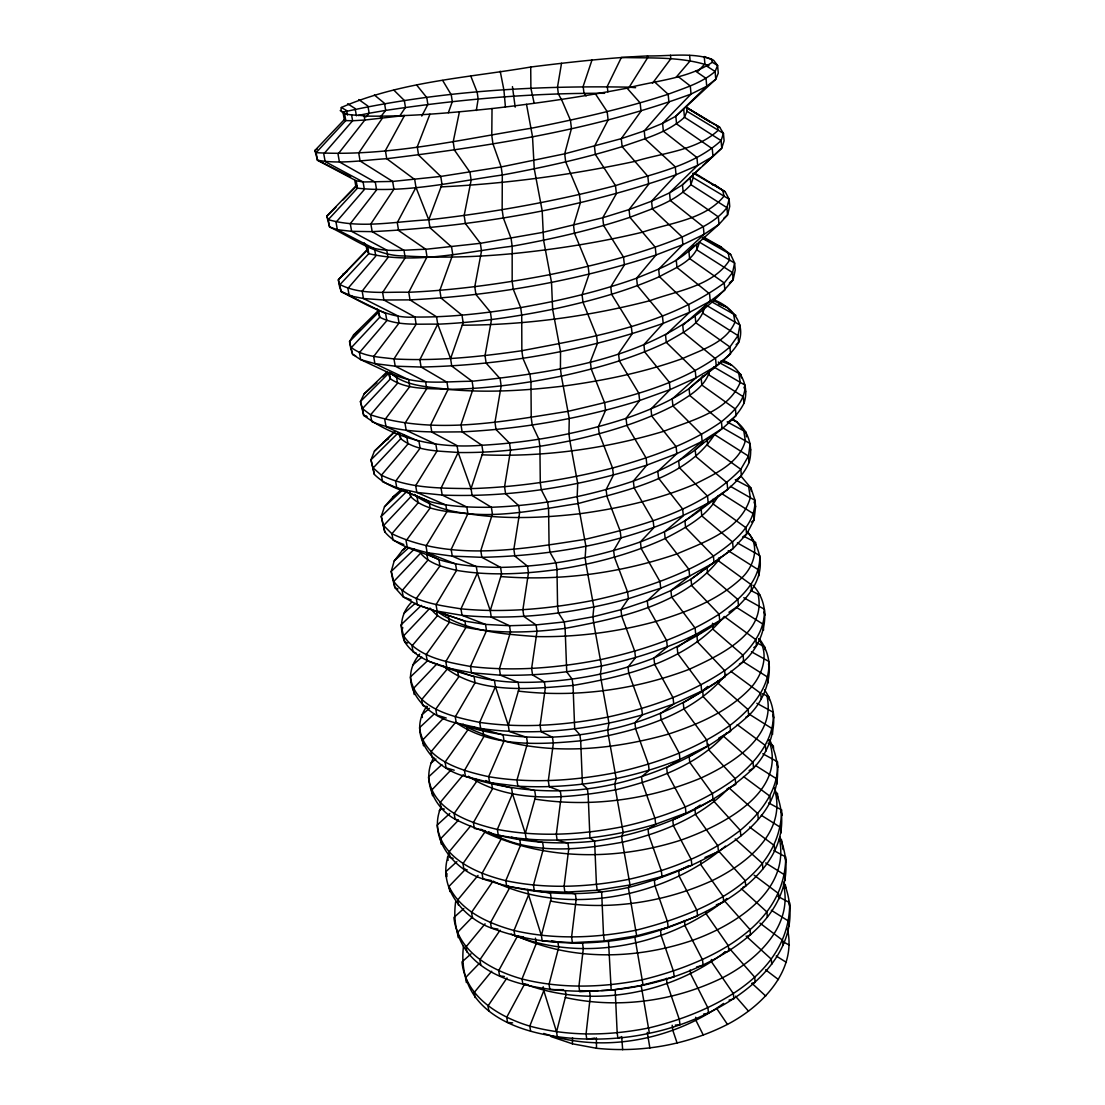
<?xml version="1.0" encoding="UTF-8"?>
<svg xmlns="http://www.w3.org/2000/svg" width="1105" height="1105" viewBox="0 0 1105 1105"><rect width="100%" height="100%" fill="white"/><g stroke="black" fill="none" stroke-linecap="round" stroke-linejoin="round"><path stroke-width="1.5" d="M492.029 108.552C449.569 113.028 406.902 116.826 364.167 116.066C359.125 114.243 338.227 117.006 341.335 107.489C400.659 81.563 467.429 77.806 530.718 67.018C569.517 62.17 608.413 57.819 647.475 55.941C668.594 56.286 690.86 52.363 711.289 58.966L712.324 62.267C687.462 78.952 655.431 80.582 627.06 88.165C582.349 96.77 537.265 103.373 492.029 108.552L491.78 135.487L492.954 143.857L501.187 166.938L502.305 175.004L502.153 209.701L503.286 217.782L511.09 238.431L512.168 246.235L512.168 281.402L513.259 289.22L520.676 307.591L521.726 315.132L521.85 350.713L522.914 358.282L529.944 374.512L530.966 381.819L531.229 417.773L532.251 425.094L538.922 439.32L539.903 446.392L540.29 482.678L541.284 489.764L547.624 502.098L548.577 508.949L549.075 545.525L550.028 552.39L556.05 562.942L556.975 569.586L557.583 606.424L558.508 613.068L564.227 621.935L565.125 628.386L566.727 671.895L572.155 679.174L573.025 685.432L574.697 728.955L579.863 734.742L580.691 740.806L582.432 784.315L587.335 788.694L588.15 794.592L589.946 838.046L594.587 841.098C652.875 832.908 710.584 808.805 753.555 768.086C773.058 747.892 781.649 714.106 764.522 689.934M463.506 945.894C452.318 1040.164 585.208 1048.079 649.381 1033.23C715.805 1020.081 816.056 963.74 783.804 882.025M455.605 901.984C443.077 995.55 582.1 999.127 643.11 985.204C708.098 971.958 812.244 918.78 779.868 836.899M448.837 854.027C436.903 885.796 462.166 917.482 491.407 928.076C536.878 945.258 587.459 946.557 634.823 937.123C699.769 922.123 811.802 871.541 774.177 787.837M441.268 806.553C427.207 837.424 453.741 869.773 482.996 878.931C529.475 894.746 580.291 897.992 628.331 887.508C690.39 871.472 809.261 823.018 769.702 739.936M426.834 706.233C405.659 736.082 435.453 769.425 465.44 776.401C513.576 792.257 565.277 795.503 614.767 783.942C663.995 772.63 711.164 749.508 748.679 715.543C768.762 696.247 777.727 662.033 759.232 638.787M419.72 654.077C394.83 683.705 425.163 716.717 456.282 722.919C504.75 740.682 557.693 740.806 607.695 729.88C658.041 719.396 704.617 694.52 743.665 661.467C764.909 642.848 773.707 607.349 752.892 585.18M462.871 966.806L463.175 963.588M411.599 602.197C400.908 612.819 398.822 628.262 404.692 641.825C413.988 656.577 431.005 662.793 446.862 667.834C469.694 676.55 493.673 681.813 518.162 682.324C564.434 683.014 610.72 674.616 653.925 658.083C695.888 637.226 795.6 591.327 747.436 531.823M787.243 928.214C797.52 970.508 761.967 1006.393 727.463 1024.39C687.31 1044.888 641.287 1052.941 596.52 1048.272L596.355 1037.802M741.635 476.918L750.958 488.023L755.047 500.385L755.571 506.601L754.024 520.054L746.579 534.157L733.181 548.508L690.998 579.2L670.901 590.567L647.268 600.858L620.941 609.711L592.888 616.825L564.227 621.935L536.063 624.919L509.502 625.72L485.523 624.408L464.943 621.12L417.386 604.849L403.215 596.88L394.872 587.611L392.303 577.473L391.211 571.451L394.209 560.926L402.4 550.318L406.239 546.947M447 873.654L446.586 876.983L445.66 871.859L456.904 861.638M401.543 489.266L392.938 497.029L384.471 506.794L381.239 516.422L384.775 531.837C398.173 548.08 420.798 550.884 438.892 559.586C458.81 565.94 479.805 567.183 500.579 567.39C548.177 566.492 595.554 557.804 640.417 541.892C661.895 533.605 683.014 523.811 701.164 509.419C718.706 495.772 739.701 483.838 749.038 462.594C753.928 446.351 747.684 427.483 732.505 419.196M394.388 431.875L374.443 451.13L370.976 459.804L374.374 474.418C388.974 489.114 410.991 492.291 429.085 501.394C449.39 506.822 470.495 507.471 491.38 507.264C539.654 505.496 587.625 496.642 633.345 481.089C655.058 473.078 676.481 463.727 695.211 449.928C711.965 435.177 733.375 423.961 743.9 403.435C750.074 385.99 740.115 366.943 723.153 360.437M476.31 110.514L478.147 99.105L477.18 92.281L470.647 75.72M433.837 757.408C421.115 779.287 433.975 807.81 455.122 819.219C497.761 840.725 547.486 846.209 594.587 841.098L596.438 884.511L597.239 890.243L601.645 892.025L603.537 935.383L604.325 940.949L608.51 941.543L611.203 990.232L643.11 985.204L634.823 937.123L636.673 935.797L668.18 927.357L667.503 921.777L655.016 885.975L654.326 880.395L662.019 876.527L691.882 865.229L691.233 859.51L673.415 825.725L672.752 819.993L713.029 799.606L712.421 793.749L689.782 762.409L689.133 756.538L695.943 752.091M561.533 63.275L557.514 87.019L558.343 93.856L561.533 99.781M459.418 111.867L453.202 141.758L454.431 150.073L469.97 172.214L471.144 180.226L464.169 215.475L465.371 223.514L480.357 243.321L481.49 251.07L474.777 286.72L475.937 294.496L490.399 312.107L491.49 319.621L485.026 355.617L486.145 363.131L500.123 378.684L501.173 385.963L494.957 422.262L496.035 429.541L509.529 443.16L510.565 450.205L504.557 486.794L505.607 493.825L518.659 505.634L519.654 512.458L513.853 549.282L514.875 556.105L527.499 566.188L528.466 572.804L522.872 609.836L523.853 616.452L536.063 624.919L537.002 631.328L531.615 668.539L532.569 674.948L544.392 681.896L545.304 688.125L540.083 725.488L541.022 731.703L552.459 737.215L553.343 743.264L548.315 780.738L549.213 786.774L560.304 790.931L561.16 796.802L556.298 834.386L557.169 840.256L567.929 843.115L568.757 848.82L564.061 886.486L564.904 892.191L575.332 893.835L576.147 899.387L571.589 937.109L572.418 942.648L582.528 943.159L583.316 948.546L578.923 986.323L579.724 991.71L598.081 990.646M709.88 370.065C705.667 387.745 687.061 396.944 672.931 405.963C640.555 422.718 605.319 432.994 569.862 440.867C533.121 448.34 495.703 453.064 458.161 452.511C438.809 450.785 416.585 451.738 400.756 438.671L398.491 432.608L370.976 459.804L374.374 474.418M401.971 630.817L402.759 627.543M704.824 306.057C701.454 324.884 680.998 333.461 666.287 342.329C633.027 358.296 597.308 368.241 561.381 376.142C524.088 383.711 486.2 388.849 448.105 389.361C428.837 388.187 407.165 390.148 390.41 378.849L388.283 373.67L360.41 401.543L363.669 415.314C397.358 440.633 440.536 448.575 481.904 445.26C530.842 442.553 579.434 433.533 626.052 418.367C648.013 410.646 669.754 401.764 689.092 388.615C705.128 372.799 726.689 362.095 738.623 342.495C746.497 323.005 730.571 305.671 712.974 299.524M596.52 1048.272L572.404 1043.797L572.542 1037.788M557.362 1037.056L556.547 1031.849L565.981 994.901L565.373 990.978M703.415 630.568L696.91 635.776L697.545 641.964L724.631 670.611L725.225 676.785L683.235 702.821L683.898 708.858L706.799 740.129L707.435 746.165L679.976 759.328L666.66 767.574L667.337 773.472L685.349 807.161L686.012 813.045L655.693 824.206L648.041 829.344L648.746 835.09L661.329 870.781L662.019 876.527L630.057 884.967L628.331 887.508L636.673 935.797L604.325 940.949L572.418 942.648L542.237 940.935L541.367 935.438L551.229 898.448L550.373 892.937L506.725 886.293L505.8 880.685L520.635 845.049L519.737 839.413L511.491 837.176M526.519 104.353L532.513 136.606L534.254 168.83L542.182 210.737L543.591 240.241L551.519 282.369L552.638 309.303L560.539 351.625L560.428 368.821L561.381 376.142L569.268 418.615L568.937 433.782L569.862 440.867L577.722 483.465L577.169 496.698L578.067 503.576L585.912 546.257L585.153 557.693L586.023 564.351L593.841 607.101L592.888 616.825L593.744 623.289L601.521 666.08L600.402 674.188L601.231 680.459L608.979 723.278L607.695 729.88L608.482 735.958L616.217 778.776L614.767 783.942L615.54 789.854L623.234 832.645L621.645 836.457L622.391 842.203L630.057 884.967L597.239 890.243L564.904 892.191L534.35 890.81L533.453 885.16L543.536 848.184L542.666 842.521L526.229 839.248L525.317 833.432L535.621 796.484L534.737 790.655L517.872 786.18L489.626 782.63L488.645 776.691L504.073 740.972L503.12 735.018L480.703 728.499L456.282 722.919L455.246 716.869L475.067 682.724L474.073 676.661L459.155 671.509M701.164 509.419L701.813 515.924L732.587 542.03L733.181 548.508L690.998 579.2L691.661 585.567L719.106 614.2L719.728 620.554L695.749 634.45L677.158 647.516L677.848 653.746L701.026 684.92L701.675 691.136L673.746 703.996L660.389 713.623L661.094 719.7L679.285 753.265L679.976 759.328C628.676 779.743 573.039 789.232 517.872 786.18L516.933 780.185L527.486 743.278L526.574 737.27L509.281 731.51L508.3 725.35L519.101 688.512L518.162 682.324L500.413 675.21L471.504 672.765L446.862 667.834L445.798 661.619L465.965 627.378L464.943 621.12L417.386 604.849L416.267 598.537L439.97 565.953L438.892 559.586L426.806 553.854L427.884 560.138L402.11 590.65L403.215 596.88L411.115 599.918M703.484 442.18L695.211 449.928L695.888 456.627L727.09 482.802L727.712 489.474L708.195 502.941L684.92 520.938L685.611 527.499L713.402 556.091L714.051 562.638L689.644 576.037L670.901 590.567L671.605 596.976L695.086 628.054L695.749 634.45C635.154 663.47 567.431 676.453 500.413 675.21L499.419 668.843L510.482 632.088L509.502 625.72L491.283 617.17L490.247 610.609L501.587 573.965L500.579 567.39L481.863 557.321L452.276 556.133L427.138 552.68L407.248 547.251L406.101 540.746L430.19 507.941L429.085 501.394L382.579 481.78L381.391 475.191L373.2 467.94L400.756 438.671L399.913 433.754M706.606 305.422L739.949 325.022L738.016 335.616L729.922 346.97L730.543 353.959L689.092 388.615L689.769 395.521L721.427 421.751L722.076 428.616L702.172 441.378L678.663 460.896L679.368 467.65L707.532 496.186L708.195 502.941C639.27 540.594 559.793 555.553 481.863 557.321L480.799 550.566L492.416 514.046L491.38 507.264L472.153 495.593L471.048 488.603L482.968 452.249L481.904 445.26L462.125 431.862C431.903 432.041 400.272 433.367 371.791 421.627L370.576 414.831L362.468 408.629L360.41 401.543L364.139 393.877L387.344 371.501M591.976 60.057L583.164 86.356L583.979 93.234L586.092 95.942M692.849 173.333L693.249 177.698L690.86 184.673C674.989 202.174 651.19 208.914 629.905 217.326C591.507 230.102 551.975 239.094 512.168 246.235C465.108 251.871 415.784 264.578 368.78 253.68L366.957 250.49L365.976 244.84M703.678 237.105L721.192 247.106L730.681 254.509L734.604 263.059L735.212 270.034L733.168 279.703C670.721 356.846 564.669 371.059 472.111 381.266L451.765 366.059L450.591 358.614L463.147 322.646L462.001 315.201L441.061 298.06L439.859 290.366L452.746 254.647L451.572 246.954L429.997 227.768L428.754 219.812L415.963 187.38L414.707 179.507L386.736 158.706C363.78 160.032 340.34 164.383 317.48 160.211L314.897 150.473L344.29 119.63L342.992 112.13L340.216 110.583M448.354 112.738L452.29 101.674L451.268 94.823L442.677 80.472M354.788 180.239L355.796 186.068L326.79 216.11L328.24 219.646C360.769 228.97 395.59 221.442 428.754 219.812L442 184.383L440.771 176.427L418.56 155.059L417.262 146.827L429.914 114.202M543.204 986.779L543.812 990.674L529.778 1026.117L530.621 1031.269M527.707 889.456L528.577 894.926L514.005 930.507L514.916 935.963L523.466 936.86M686.592 106.798L687.006 111.301L684.478 117.282C667.227 133.083 643.607 138.857 622.143 146.661C582.86 158.692 542.693 167.559 502.305 175.004C454.528 181.717 405.839 193.389 357.454 188.182L355.796 186.068M472.581 726.62L482.94 730.612L483.907 736.51L464.445 770.544L465.44 776.401L511.546 787.962L512.471 793.749L497.347 829.427L498.3 835.2C550.649 845.104 604.905 839.248 655.693 824.206L654.975 818.294L642.281 782.741L641.549 776.829L649.16 770.337L648.428 764.259L635.637 728.844L634.892 722.753L642.447 714.852L673.746 703.996L673.056 697.752L654.657 664.34L653.925 658.083L667.337 646.991L666.619 640.541L648.027 607.308L647.268 600.858L660.735 588.219L689.644 576.037L688.954 569.434L665.182 538.494L664.464 531.892L683.346 515.814L682.628 509.004L658.566 478.216L657.82 471.393L676.84 453.685L702.172 441.378L701.482 434.417L672.931 405.963L672.199 398.988L695.943 377.882L716.247 365.879L715.598 358.78L683.484 332.508L682.766 325.395L710.253 301.14L724.866 290.159L724.231 282.949L732.56 272.604L734.604 263.059L699.313 242.106C695.542 260.946 674.285 268.225 659.436 276.664C625.278 291.748 589.048 301.389 552.638 309.303C514.75 316.983 476.379 322.55 437.732 324.193C418.491 323.668 397.441 326.403 379.761 317.218L377.067 308.889M378.352 310.533L353.545 334.967L349.539 341.556L350.755 348.31L352.647 354.415L360.672 359.622L374.913 363.628L408.574 379.623L409.748 386.584L384.802 419.803L386.032 426.723L418.988 441.434L420.121 448.188L395.618 481.2L396.792 487.899L416.834 492.429L445.854 504.999L446.945 511.643L426.019 546.077L427.138 552.68L455.536 563.923L456.6 570.36L436.047 604.711L437.152 611.12L462.042 615.333L485.523 624.408L486.518 630.72L470.468 666.467L471.504 672.765L494.446 680.514L495.427 686.647L479.694 722.394L480.703 728.499C534.806 736.275 590.098 729.645 642.447 714.852L641.687 708.581L628.786 673.346L628.013 667.075L635.527 657.668L634.74 651.204L621.742 616.176L620.941 609.711L628.386 598.717L660.735 588.219L659.989 581.575L641.19 548.536L640.417 541.892L653.925 527.61L653.152 520.759L634.146 487.94L633.345 481.089L646.895 465.081L676.84 453.685L676.108 446.655L651.729 416.046L650.969 409.016L670.141 389.568L695.943 377.882L695.238 370.7L666.287 342.329L665.542 335.133L689.52 312.328L710.253 301.14L709.576 293.833L676.992 267.521L676.246 260.172L704.051 234.343L719.01 224.343L727.546 214.95L729.728 206.4L729.12 199.204L725.225 191.773L694.935 173.223M367.73 249.095L338.337 279.772L339.594 286.734L341.279 291.665L349.208 295.684L363.462 298.53L397.828 315.878L399.043 323.061L373.67 356.501L374.913 363.628L395.217 366.183L425.577 381.639L426.737 388.684L404.996 423.27L406.198 430.301L435.867 444.265L436.986 451.102L415.66 485.62L416.834 492.429L442.207 495.068L466.835 507.015L467.898 513.728L451.172 549.434L452.276 556.133L476.31 566.603L477.36 573.108L460.965 608.841L462.042 615.333C517.927 620.637 574.365 613.22 628.386 598.717L627.571 592.045L614.463 557.252L613.648 550.594L621.024 537.9L620.181 531.022L606.963 496.49L606.12 489.626L613.413 475.136L612.557 468.037L599.241 433.809L598.358 426.723L605.568 410.328L604.684 402.994L591.258 369.111L590.346 361.791L597.46 343.379L596.548 335.796L583.012 302.3L582.073 294.731L589.089 274.178L588.136 266.346L574.49 233.266L573.536 225.448L580.415 202.602L579.434 194.508L565.691 161.896L564.696 153.816L571.451 128.539L570.429 120.155L561.478 99.422M336.017 207.105L326.79 216.11L329.566 226.953L337.37 229.716L351.625 231.332L386.75 250.117L387.993 257.52L362.164 291.168L363.462 298.53L383.891 299.994L414.955 317.011L416.143 324.304L393.974 358.932L395.217 366.183L421.088 367.04L446.973 382.22L448.105 389.361L430.646 424.955L431.82 432.083L457.056 445.591L458.161 452.511L441.061 488.175L442.207 495.068C511.518 497.761 580.995 486.255 646.895 465.081L646.107 458.009L626.88 425.439L626.052 418.367L639.643 400.521L670.141 389.568L669.381 382.316L644.685 351.901L643.897 344.65L663.207 323.364L689.52 312.328L688.802 304.925L659.436 276.664L658.663 269.233L682.89 244.647L704.051 234.343L703.346 226.774L670.279 200.461L669.52 192.878L697.656 165.349L712.974 156.413L721.758 148.167L724.093 140.805L723.444 133.387L719.617 127.144L685.791 106.964M678.083 76.549L690.293 85.997L691.039 94.063C593.454 130.141 489.626 146.136 386.736 158.706L385.396 150.584L404.513 115.514L364.83 120.017L338.033 154.078L339.415 161.924L375.313 182.228L376.598 189.88L350.285 223.735L351.625 231.332L372.178 231.636L403.988 250.324L405.217 257.838L382.606 292.507L383.891 299.994L410.01 299.883L436.558 316.817L437.732 324.193L419.886 359.691L421.088 367.04C503.369 365.285 585.567 350.713 663.207 323.364L662.42 315.878L637.419 285.698L636.591 278.211L656.052 254.965L682.89 244.647L682.144 236.995L652.364 208.873L651.563 201.207L676.039 174.728L697.656 165.349L696.937 157.532L663.359 131.205L662.586 123.373L691.039 94.063L706.73 86.273L715.778 79.256L718.264 73.137L717.601 65.499L713.83 60.513L711.289 58.966M421.765 116.066L427.856 104.492L426.792 97.599L416.916 85.347M415.963 187.38L397.275 222.616L398.574 230.475L425.812 249.288L480.357 243.321L542.569 232.423L602.736 217.754L629.063 209.577L651.563 201.207L669.52 192.878L682.476 184.839L712.974 156.413L712.283 148.733L676.578 123.953L675.832 116.232L706.73 86.273L706.026 78.331L695.639 71.19M721.026 557.044C685.197 604.67 620.637 617.902 565.125 628.386C532.251 632.585 498.617 634.104 465.965 627.378C453.382 623.731 439.459 620.071 431.102 609.159M718.361 495.454C707.628 516.518 685.224 527.9 665.182 538.494C630.9 554.199 594.159 563.785 556.975 569.586C523.742 574.02 489.805 576.05 456.6 570.36C443.644 567.224 429.472 563.978 420.563 553.204L393.767 581.492L394.872 587.611L397.98 588.924M712.324 62.267L717.601 65.499L715.101 71.466L715.778 79.256L675.832 116.232L662.586 123.373L644.229 130.915L621.272 138.664L564.696 153.816L501.187 166.938L440.771 176.427L392.662 181.441L363.089 181.966L356.169 180.778L317.48 160.211L316.113 152.67L345.768 120.597L344.442 112.959L342.992 112.13C436.434 91.287 533.549 85.361 629.215 87.171L647.654 57.695L647.475 55.941M399.72 116.011L405.452 107.447L404.347 100.472L393.96 90.237M507.002 977.925L487.996 1005.951L488.88 1011.006M500.123 930.161L479.874 959.789L480.786 964.983M768.9 740.24C788.1 792.948 720.819 825.96 680.998 840.104C617.502 860.491 545.787 860.919 484.819 832.189L462.94 863.654L463.907 869.138L467.235 869.911M702.946 375.7L701.178 378.228L701.841 385.051L735.447 409.057L736.054 415.839L728.14 422.124M652.475 83.303L670.804 58.8L670.473 55.25M468.396 776.249C511.353 804.495 567.362 798.39 615.54 789.854C656.052 779.909 698.498 764.853 726.745 732.726M380.424 117.116L385.686 110.403C458.119 99.547 531.339 92.875 604.615 93.303M726.165 674.312C690.887 716.965 633.165 732.09 580.691 740.806C539.005 744.687 491.615 747.643 455.661 722.311L431.005 751.828L432.041 757.533M485.067 923.808L466.006 946.93L466.918 952.054M491.697 971.24L474.183 992.539L475.081 997.525M478.009 875.436L457.608 900.105L458.547 905.368M470.758 825.767L448.975 852.01L449.956 857.425L453.147 858.35M463.313 774.743L440.122 802.603L441.116 808.169L444.362 809.164M676.108 77.295L690.128 60.872L689.63 55.443M365.81 117.061L369.139 113.235L385.686 110.403L384.54 103.345L374.402 95.03M694.23 245.269C679.547 262.465 656.784 269.62 636.591 278.211C598.965 291.61 559.973 300.712 520.676 307.591C485.717 313.212 450.412 317.453 414.955 317.011C387.551 319.152 364.691 303.212 341.279 291.665L338.337 279.772L366.957 250.49M698.001 71.273L704.907 63.924L704.244 56.562L712.463 59.96M430.052 608.068L403.615 635.872L404.692 641.825L407.745 643.069M436.903 663.884L413.187 688.76L414.237 694.548M443.561 718.167L422.497 740.198L423.519 745.82M451.199 769.784L431.558 790.241L432.552 795.724M458.299 820.352L440.384 838.971L441.351 844.303M449.915 891.611L448.975 886.417L465.481 869.304M472.484 916.984L457.346 932.634L458.257 937.689M479.294 963.436L465.495 977.663L466.393 982.594M342.964 199.964L356.887 185.681M511.145 934.098C581.41 963.56 668.718 946.253 726.952 898.503M377.772 312.991L349.539 341.556L352.647 354.415L355.7 355.893M700.266 167.974L682.476 184.839L683.194 192.325L718.347 216.898L719.01 224.343L688.898 251.305L689.603 258.556L724.231 282.949C665.79 325.574 591.327 337.329 521.85 350.713C479.556 356.86 436.765 361.252 393.974 358.932C379.512 356.956 363.435 356.943 351.404 347.536L379.761 317.218L378.559 310.243M407.234 491.007L381.239 516.422L384.775 531.837M472.457 917.702L471.517 912.371L493.065 881.113C565.87 917.122 664.879 897.716 725.515 846.085M414.389 549.047L391.211 571.451L393.767 581.492C409.333 602.004 437.359 604.932 460.965 608.841C505.096 613.04 549.572 608.855 592.971 600.429C634.878 591.313 676.453 578.316 713.402 556.091C732.505 543.025 755.35 525.994 755.047 500.385L730.364 486.31M376.819 382.523L364.139 393.877M382.786 376.805L387.551 372.233M421.392 605.374L400.908 624.96L403.615 635.872C418.381 657.475 446.544 662.019 470.468 666.467C513.908 671.688 557.887 667.945 600.678 659.616C642.102 650.514 683.125 637.143 719.106 614.2C738.541 600.346 760.53 581.727 759.798 555.58L737.394 542.928M427.801 660.5L410.342 677.02C414.997 708.927 453.312 716.896 479.694 722.394C522.43 728.554 565.94 725.253 608.164 717.007C649.118 707.946 689.603 694.189 724.631 670.611C744.369 655.956 765.489 635.9 764.411 609.256L743.789 597.708M374.443 451.13L394.982 431.724M434.32 713.844L419.527 727.698C423.74 760.24 461.448 770.696 488.645 776.691C530.704 783.735 573.744 780.862 615.416 772.685C655.928 763.666 695.888 749.535 729.991 725.391C749.977 709.935 770.254 688.595 768.914 661.481L751.441 651.798M384.471 506.794L403.228 489.405M441.862 764.605L428.464 777.022C432.373 810.131 469.376 822.88 497.347 829.427C538.715 837.286 581.327 834.841 622.46 826.733C662.544 817.755 701.993 803.266 735.212 778.611C755.378 762.367 774.84 739.853 773.279 712.311L756.856 703.277M702.794 165.64L721.758 148.167L721.095 140.625L723.444 133.387L687.006 111.301M449.818 813.46L437.179 825.062C440.84 858.668 477.111 873.53 505.8 880.685C546.505 889.304 588.675 887.26 629.298 879.221C668.967 870.27 707.918 855.45 740.281 830.325C760.599 813.335 779.287 789.757 777.547 761.787L762.809 753.762M394.209 560.926L409.057 547.445M463.81 908.572L453.934 917.468C457.346 951.93 492.057 970.535 522.002 978.975C561.409 988.947 602.764 987.677 642.406 979.776C702.587 965.162 785.406 929.913 785.738 856.928L773.845 850.56M723.816 218.307L727.546 214.95L726.91 207.643L729.12 199.204L693.249 177.698M403.698 613.607L415.259 603.302M470.979 953.905L461.987 961.93C465.343 996.765 499.294 1017.014 529.778 1026.117C568.55 1036.697 609.504 1035.799 648.69 1027.968C709.479 1013.547 790.407 975.729 789.674 902.688L777.934 896.445M412.925 664.879L421.82 657.102M729.328 283.046L733.168 279.703L732.56 272.604L697.048 250.02L696.509 244.288M429.458 708.319L421.903 714.797L422.4 717.532M707.753 686.398L702.642 690.722L703.263 696.73L729.991 725.391L730.585 731.386L718.651 738.168M736.082 344.636L738.623 342.495L738.016 335.616L703.056 313.392L702.531 307.825M430.66 763.417L435.895 759.011M439.196 810.794L441.779 808.653M402.4 550.318L406.253 547.21M543.729 1033.437C603.22 1053.756 673.083 1039.998 723.582 1003.423M751.372 522.113L754.024 520.054L753.472 513.756L721.413 493.424M735.93 480.04L741.4 475.882L740.806 469.293L748.472 456.103L750.157 443.602L722.214 427.511M725.433 951.681C669.948 994.624 590.678 1008.989 524.599 983.961L506.684 1017.318L507.568 1022.429L512.637 1022.885M353.545 334.967L360.271 330.008M742.532 537.127L746.579 534.157L746.013 527.776L713.347 504.156L712.891 499.322M392.938 497.029L395.576 495.109M700.225 805.103L694.865 808.736L695.501 814.44L717.863 845.836L718.457 851.541L704.949 857.494M728.941 612.239L738.499 605.816L737.919 599.532L707.559 573.495L706.924 567.169M753.748 647.613L756.511 645.748L755.972 639.726L724.217 616.48C687.697 661.121 627.447 676.067 573.025 685.432C530.359 688.829 478.893 695.183 443.492 666.191M383.228 442.249L388.642 438.74M739.383 664.188L743.665 661.467L743.099 655.362L713.139 629.394L712.532 623.261M317.342 148.995L314.897 150.473L316.113 152.67C388.366 156.758 460.371 139.534 531.422 128.208C577.487 118.995 623.441 108.801 668.152 94.257C684.354 88.027 701.758 83.068 715.101 71.466L707.131 66.369M342.619 274.316L346.804 271.802M745.847 717.228L748.679 715.543L748.126 709.603L718.568 683.719L718.278 680.735M749.107 770.586L753.555 768.086L753.016 762.326L723.844 736.524M688.829 865.588L678.677 870.933L679.326 876.514L696.951 910.382L697.573 915.948L660.459 930.023L661.121 935.452L673.511 971.336L674.161 976.765L641.135 985.384L649.381 1033.23M726.91 789.053L735.778 784.426L735.212 778.611L708.816 749.936L708.208 744.107M742.643 887.467L745.737 886.113L745.198 880.616L719.466 851.983M620.416 1037.098L617.902 1038.148L617.17 1032.899L615.181 989.707L601.507 990.467M747.45 936.087L750.516 934.885L749.991 929.526L724.576 900.92M716.289 904.857L723.734 902.011L723.153 896.473L701.053 865.035L700.598 860.878M752.118 983.409L755.171 982.331L754.66 977.124L729.535 948.56M724.037 952.662L728.872 951.087L728.306 945.7L706.454 914.249L706.164 911.542M729.065 1000.136L733.872 998.837L733.319 993.588L711.717 962.124L711.427 959.499M696.578 966.958L703.112 965.245L702.504 959.831L685.059 925.893L684.437 920.479M357.979 115.486L369.139 113.235L367.951 106.08L358.793 99.574M703.623 1014.072L708.512 1013.188L707.918 1007.926L690.653 973.947L690.183 969.983M594.766 1038.078L586.824 1039.418L586.037 1034.183L590.305 996.379L589.531 991.13L581.41 990.646M428.754 219.812C491.684 212.768 554.171 201.524 615.485 185.612C651.494 173.858 692.31 166.952 721.095 140.625L684.478 117.282L683.746 109.657M675.321 1025.081L679.976 1024.805L679.34 1019.528L667.061 983.574L666.412 978.298M441.061 186.883C506.228 183.734 571.105 174.991 634.905 161.385C662.71 152.766 696.191 150.846 718.264 130.238L717.117 125.652M403.228 434.707L406.833 437.29L407.98 443.948L381.391 475.191C409.112 488.686 440.923 488.217 471.048 488.603C518.825 487.167 566.285 479.874 612.557 468.037C650.555 457.318 688.802 444.583 721.427 421.751C732.753 412.4 745.309 401.087 745.129 385.175L713.83 366.971M462.263 325.188C525.483 325.022 588.647 316.472 649.851 300.698C677.061 290.656 712.794 286.347 729.576 260.076L728.25 253.128M563.481 989.679L549.903 989.652L549.061 984.306L558.702 947.33L557.873 941.971L551.478 940.88M482.125 454.818C543.453 457.277 605.112 448.892 663.856 431.268C691.095 420.218 727.767 412.179 740.253 382.344L738.762 373.31M500.786 576.548C560.249 581.327 620.596 573.108 677.006 553.881C704.659 541.947 741.11 529.82 750.309 497.692L748.679 486.822M448.975 886.417C461.13 911.57 488.534 923.421 514.005 930.507C554.061 939.83 595.816 938.186 635.955 930.217C695.1 915.617 780.544 882.467 781.691 809.979L768.61 802.907M527.9 984.569L522.872 984.265L522.002 978.975L536.298 943.449L535.455 938.131M629.215 87.171L635.61 87.696M518.342 691.108C576.009 697.918 635.168 689.838 689.382 669.257C718.526 655.652 766.898 634.242 758.058 594.186M534.889 799.095C590.816 807.7 648.925 799.771 701.04 778.003C732.56 763.417 776.166 736.773 766.953 695.901M504.433 976.475L499.598 975.895L498.7 970.646L516.891 937.151L516.684 935.825C571.713 961.212 635.858 959.527 692.49 940.355C734.632 925.355 790.186 891.1 779.439 838.819L781.497 839.759L783.1 849.538M550.525 901.072C604.766 911.252 661.909 903.448 712.048 880.685C744.977 864.773 785.241 833.916 775.379 792.395L777.478 793.376L777.92 798.597M497.968 929.084L491.407 928.076L490.482 922.675L508.991 889.042L508.535 886.334M565.304 997.511C617.944 1009.086 674.188 1001.42 722.463 977.787C756.511 960.494 793.583 926.128 783.39 884.069L785.434 884.995L785.71 888.296M491.366 880.492L482.996 878.931L482.042 873.378L500.855 839.607L500.178 835.421M485.537 830.863L474.349 828.391L473.368 822.686L492.499 788.79L491.559 783.044L485.675 780.558M712.504 184.687L715.708 185.46L722.767 190.336L724.01 196.138C704.672 219.909 669.92 222.782 642.502 232.188C599.642 242.465 556.022 249.302 512.168 253.68C476.531 257.051 440.66 258.156 404.913 255.959C376.639 256.36 353.918 238.583 329.566 226.953L328.24 219.646L357.454 188.182L356.169 180.778M458.313 820.048L455.122 819.219L454.127 813.584L476.352 781.898L475.868 779.053M454.224 770.213L446.089 767.892L445.066 762.105L467.636 730.184L467.139 727.27L463.064 724.176M446.227 718.015L436.793 715.101L435.743 709.148L458.672 677.006L457.663 670.997L427.234 660.776L426.143 654.643L449.459 622.281L448.409 616.107L443.892 613.676M389.25 372.095L390.41 378.849L362.468 408.629L363.669 415.314L366.819 416.323M551.133 1036.642L572.404 1043.797M427.497 707.145L422.704 705.487L421.654 699.617L446.669 669.782L446.158 666.812M712.476 184.314L715.708 185.46M416.198 653.096L413.104 651.964L412.013 645.914L437.4 615.734L436.627 611.162M720.653 361.128L731.703 365.23L722.808 360.465M718.637 303.972L726.524 307.01L733.582 314.082L734.991 322.108C726.151 342.923 701.606 349.719 682.766 358.476C644.215 372.385 603.883 380.576 563.343 386.087C525.151 390.631 486.49 393.035 448.105 389.361C428.602 386.709 406.143 386.626 390.493 373.089M403.795 544.53L393.049 540.179L391.902 533.77L383.628 525.538L410.811 496.767L409.983 491.987M341.279 291.665L352.288 296.181M713.968 244.039L721.192 247.106L702.711 238.017M709.009 65.678C680.984 56.327 650.541 58.344 621.369 57.474L607.267 86.383L607.888 91.922M363.669 415.314L366.791 416.778M467.139 727.27C529.668 757.588 603.579 752.477 668.843 733.982C699.161 723.982 729.825 710.736 751.773 686.744C762.643 673.857 769.384 653.842 758.665 638.911M768.141 743.306L773.334 745.792L773.569 748.472M762.505 693.733L769.094 696.951L769.342 699.7M713.609 300.629L726.524 307.01M756.552 642.737L764.743 646.812L764.992 649.63M317.48 160.211L350.617 176.828M750.447 590.319L760.268 595.305M744.618 536.685L755.682 542.403L755.931 545.373M732.145 419.458L736.731 421.848L743.789 430.867L745.35 440.84C738.955 463.672 714.686 473.962 695.404 483.907C658.677 499.529 619.477 508.328 580.028 513.701C542.831 517.996 505.026 519.543 467.898 513.728C448.423 511.505 425.757 511.297 410.811 496.767L409.375 492.623M732.546 419.651L736.731 421.848M735.267 479.736L750.958 488.023L751.22 491.076M783.404 941.971L789.329 945.093M727.145 421.903L746.096 432.11L746.51 436.82M488.797 831.816C528.963 855.408 578.495 850.173 622.391 842.203C661.425 832.921 700.791 817.424 728.982 787.865L757.768 813.57L758.292 819.178M711.427 122.71L719.617 127.144M718.264 362.053L741.11 374.595L741.386 377.841M709.797 300.753L735.971 315.422M702.31 238.279L730.681 254.509M693.484 173.223L725.225 191.773M341.335 107.489L346.68 110.611L347.44 115.044M390.673 372.938C415.287 386.115 445.246 381.266 472.111 381.266L473.216 388.477L460.992 424.651L462.125 431.862C522.306 428.933 582.086 418.381 639.643 400.521L638.814 393.214L619.38 360.934L618.524 353.641L632.143 333.834L631.3 326.293L611.631 294.344L610.761 286.803L624.394 264.924L623.524 257.134L603.634 225.544L602.736 217.754L616.397 193.679L615.485 185.612L595.374 154.424L594.435 146.385L608.109 119.962L607.17 111.619L595.471 93.953M686.979 107.931L710.059 121.964L687.227 107.876M776.235 956.005L786.415 962.4M742.588 661.287L767.657 677.13L768.155 682.931M748.776 713.885L772.119 728.623L772.616 734.259M755.364 765.406L776.47 778.735L776.953 784.219M761.304 815.283L780.71 827.521L781.166 832.866M765.682 862.95L784.826 875.022L785.282 880.229M771.331 910.271L788.846 921.308L789.288 926.377M728.236 550.691L758.334 569.766L758.873 575.885M736.22 607.211L763.058 624.201L763.583 630.154M347.633 103.773L355.147 108.552L356.39 115.818M437.994 612.06C466.407 631.742 502.83 633.911 536.243 636.591C576.617 637.336 616.991 632.06 655.942 621.452C686.702 612.032 718.043 600.305 741.842 577.846C754.245 566.133 760.544 545.345 747.284 531.837M344.29 119.63L345.768 120.597L352.606 120.763L364.83 120.017L364.167 116.066M730.736 671.26L760.737 693.346L761.262 699.203M737.228 724.645L765.378 745.474L765.889 751.179M743.485 776.539L769.895 796.18L770.392 801.733M749.563 827.037L774.287 845.518L774.771 850.919M754.149 875.215L778.555 893.558L779.025 898.807M759.936 923.117L782.713 940.327L783.169 945.438M765.572 969.803L778.486 979.596M480.855 829.164L484.819 832.189M414.541 494.418L416.958 496.435L418.077 502.899L391.902 533.77C451.613 562.017 522.292 549.047 585.015 539.378C640.099 526.118 700.128 511.449 740.806 469.293L707.683 445.495L707.034 438.865M735.184 838.902L762.395 863.419L762.892 868.875M654.947 82.281L668.152 94.257L668.953 102.433L644.229 130.915L645.058 138.843L675.266 166.814L676.039 174.728C578.44 208.665 475.274 226.566 372.178 231.636L370.866 223.901L393.933 189.204L392.662 181.441L360.092 160.985L358.724 152.987L382.275 118.29L381.943 116.287M741.234 888.6L766.884 911.929L767.381 917.233M746.096 936.073L771.262 959.14L771.746 964.306M751.925 983.298L765.724 996.047M364.415 243.39L367.537 246.512C386.184 252.921 406.502 249.606 425.812 249.288L427.027 256.899L408.767 292.286L410.01 299.883C493.479 295.698 576.603 280.96 656.052 254.965L655.251 247.23L629.905 217.326L629.063 209.577L648.663 184.273L647.82 176.275L622.143 146.661L621.272 138.664L641.01 111.163L640.14 102.876L627.06 88.165M364.18 243.128L367.537 246.512L368.78 253.68L339.995 284.565C360.99 295.38 385.99 291.582 408.767 292.286C456.393 290.159 503.7 283.502 550.497 274.523C595.208 265.311 639.781 254.302 682.144 236.995C698.208 229.288 715.736 222.202 726.91 207.643L690.86 184.673L690.155 177.297M414.016 494.764C461.586 527.61 524.986 511.408 578.067 503.576C625.596 490.454 685.874 478.976 714.534 434.569L748.472 456.103L749.038 462.594M735.46 996.185L748.513 1011.172M716.841 1008.727L727.463 1024.39M703.36 1035.192L696.081 1020.689L695.68 1017.277M743.969 387.178L745.682 391.75M437.732 324.193L450.591 358.614M458.161 452.511L471.048 488.603M749.687 447.097L750.696 449.997M477.36 573.108L490.247 610.609M677.158 1043.161L672.835 1030.399L672.199 1025.26M495.427 686.647L508.3 725.35M754.038 501.919L755.571 506.601M512.471 793.749L525.317 833.432M528.577 894.926L541.367 935.438M543.812 990.674L556.547 1031.849M763.997 612.018L764.922 615.14M534.185 103.331L530.897 88.276L530.718 67.018M768.472 663.925L769.398 667.199M772.92 714.783L773.762 717.863M776.332 760.779L778.003 767.202M780.876 810.255L782.147 815.255M785.02 857.37L786.18 862.066M788.556 901.238L790.103 907.688M500.206 71.203L503.921 90.071L505.427 107.075M649.892 1048.065L647.281 1032.346M447.497 856.969L448.105 860.339M351.597 114.934L352.606 120.763L323.779 153.927L325.16 161.62L363.089 181.966L364.374 189.507L336.031 222.257L337.37 229.716L374.54 248.791L375.783 256.098L347.909 288.446L349.208 295.684L385.631 313.558L386.847 320.63L359.415 352.619L360.672 359.622L396.391 376.363L397.565 383.228L370.576 414.831C434.472 435.37 503.673 421.392 568.315 411.281C624.449 397.952 684.838 385.286 729.922 346.97L695.805 322.771L695.128 315.74M621.673 1036.559L622.668 1049.75M512.444 86.632L515.192 107.157M713.913 798.832L714.217 801.678L740.281 830.325L740.833 835.988M718.554 557.997L718.858 561.133L751.069 584.559L751.621 590.761M708.554 371.515L708.871 374.885L743.333 396.75L743.9 403.435"/></g></svg>
